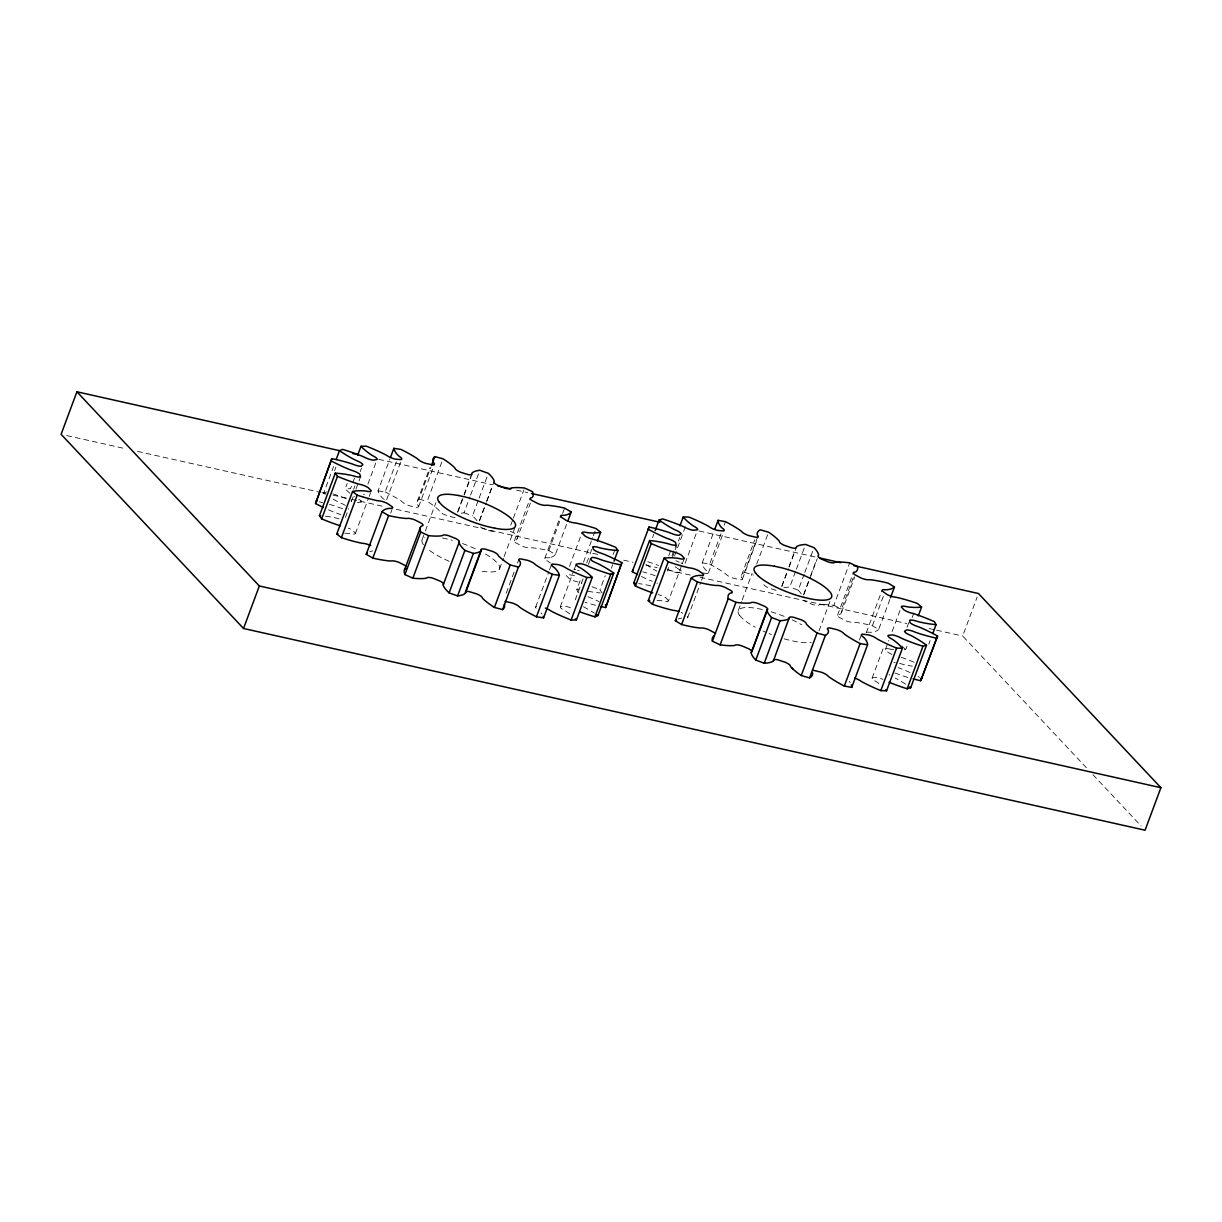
<?xml version="1.0" encoding="UTF-8"?>
<svg xmlns="http://www.w3.org/2000/svg" width="1222" height="1222" viewBox="0 0 1222 1222"><rect width="100%" height="100%" fill="white"/><g stroke="black" fill="none" stroke-linecap="round" stroke-linejoin="round"><path stroke-width="0.75" stroke-dasharray="5 3.75" d="M325.419 494.391A64.033 16.68 20.4 0 1 323.662 493.184L333.545 466.605M334.599 470.638L335.913 467.094M349.981 493.306A63.88 16.634 20.4 0 1 345.184 488.815L347.17 483.5M354.487 478.077L350.531 488.708L345.184 488.815M353.616 489.365L354.945 485.821M360.215 471.646L361.529 468.102M345.429 517.471L348.713 508.612M351.356 501.524L353.326 496.224M355.969 489.136L360.582 476.733M357.45 502.67L361.238 502.028L363.285 496.575M367.898 484.172L375.796 462.909M355.403 533.54L368.57 498.102M369.227 496.346L370.556 492.802M384.273 499.447A7.668 2.001 20.4 0 0 383.876 499.187A14.939 3.895 20.4 0 1 381.615 497.14L380.546 495.888A64.018 16.68 20.4 0 1 378.041 490.862L389.894 458.968M378.041 490.862L385.159 491.947L396.356 461.824M386.626 499.798L401.778 459.06M390.689 513.179L392.002 509.635M417.252 501.402L429.762 467.736M385.159 491.947A64.018 16.68 20.4 0 1 397.104 498.408L399.426 499.844A14.74 3.834 20.4 0 1 402.481 502.028A7.668 2.001 20.4 0 0 409.63 505.832L416.534 507.298A7.683 2.001 20.4 0 0 417.893 505.297A14.847 3.865 20.4 0 1 417.084 503.601L416.992 502.624A64.002 16.665 20.4 0 1 418.993 499.126L430.847 467.247M418.642 506.687L434.452 464.177M455.119 517.303A7.668 2.001 20.4 0 1 452.232 517.089L444.701 514.737A7.668 2.001 20.4 0 1 439.324 510.964A14.832 3.865 20.4 0 0 437.598 509.024L436.071 507.68A64.048 16.68 20.4 0 0 427.196 501.295L443.006 458.785M422.079 539.818L424.721 532.731M425.378 530.959L435.918 502.609M457.471 512.232L463.428 496.208M464.055 494.513L470.669 476.717M458.143 511.422L471.982 474.212M461.305 513.24A64.002 16.68 20.4 0 1 464.039 512.797L469.966 496.865M470.623 495.093L479.849 470.287M477.023 520.847A63.956 16.665 20.4 0 0 475.083 518.418L472.517 515.837L478.444 499.905M479.1 498.133L487.013 476.87M479.375 520.878L485.974 503.159M486.631 501.387L492.558 485.44M479.62 520.526L486.234 502.731M486.875 501.051L494.146 481.483M510.735 525.231L512.721 519.915M513.377 518.143L523.917 489.793M499.538 568.917L503.479 558.286M504.136 556.514L514.691 528.179M514.386 540.857L530.195 498.332M566.596 524.345L555.399 554.452L548.8 550.618A63.88 16.634 20.4 0 0 536.091 548.25L533.556 547.945A14.985 3.895 20.4 0 0 530.119 547.792A7.668 2.001 20.4 0 1 522.542 546.31L515.974 542.95A7.668 2.001 20.4 0 1 515.501 540.292A15.015 3.91 20.4 0 0 516.799 539.36L530.394 503.128M506.259 593.189L514.829 570.155M517.471 563.067L518.785 559.523M544.768 558.347L560.577 515.837M548.8 550.618L561.967 515.195M562.639 513.423L564.61 508.108M535.648 607.166L548.831 571.728M549.488 569.956L551.473 564.64M569.513 566.336L582.023 532.67M560.302 606.845L573.485 571.407M574.141 569.635L576.127 564.335M583.505 562.212L592.731 537.405M593.388 535.633L595.374 530.317M578.999 592.976A7.668 2.001 20.4 0 1 577.655 591.967L576.845 589.493L580.801 578.861M586.728 562.914L589.371 555.827M590.027 554.055L592.655 546.967M575.241 599.88L583.154 578.617M588.424 564.442L590.394 559.126M602.156 593.037L599.956 589.875L605.226 575.699M613.123 554.437L615.109 549.121M611.382 568.23L612.696 564.686M652.533 537.695L653.846 534.151M668.74 555.918L670.725 550.603M672.008 555.582L675.965 544.951M667.288 571.056L668.602 567.512M672.558 556.881L674.544 551.565M675.201 549.793L677.828 542.705M678.485 540.934L679.814 537.39M674.513 556.056L686.367 524.162M657.054 600.353L659.406 600.521A14.908 3.88 20.4 0 1 663.424 601.087A7.668 2.001 20.4 0 0 668.48 600.812L681.632 565.542M682.288 563.77L684.259 558.454M685.175 563.235L696.372 533.113M702.971 573.026L707.431 573.53A7.668 2.001 20.4 0 0 706.683 570.781A14.832 3.865 20.4 0 1 704.712 568.795L703.841 567.588A63.926 16.65 20.4 0 1 702.268 562.853L714.137 530.959M687.742 617.477L700.909 582.039M701.565 580.267L702.894 576.723M702.268 562.853L709.677 564.167L721.53 532.288M724.172 525.2L725.486 521.657M708.439 572.935L722.935 533.953M741.586 575.226L754.768 539.803M709.677 564.167A63.911 16.65 20.4 0 1 721.072 570.659L723.241 572.11A14.725 3.834 20.4 0 1 726.036 574.248A7.668 2.001 20.4 0 0 732.864 578.082L739.967 579.747A7.683 2.001 20.4 0 0 741.861 577.96A15.076 3.926 20.4 0 1 741.387 576.372L741.494 575.47A64.018 16.68 20.4 0 1 744.427 572.339L756.953 538.673M742.426 579.136L758.236 536.626M738.287 610.557L741.571 601.698M742.228 599.926L752.11 573.362M756.708 564.075L768.577 532.181M781.851 586.041L786.494 573.561M789.091 566.55L795.048 550.526M781.82 586.56L788.404 568.841M789.076 567.069L796.316 547.578M783.745 587.858A63.956 16.665 20.4 0 1 789.779 586.988L795.705 571.041M796.362 569.269L805.588 544.462M804.137 574.233L798.21 590.18L789.779 586.988M804.809 572.461L814.02 547.655M803.496 594.915L810.094 577.212M810.751 575.44L816.678 559.493M804.03 594.243L817.243 558.744M819.015 630.812L830.884 598.917M823.231 604.554A64.048 16.68 20.4 0 1 833.878 605.379L849.687 562.853M837.544 615.262L853.353 572.736M889.845 599.406L878.649 629.529L872.416 625.695A64.063 16.696 20.4 0 0 859.295 622.915L856.637 622.533A14.863 3.865 20.4 0 0 852.971 622.227A7.683 2.001 20.4 0 1 845.15 620.532L838.857 617.125A7.668 2.001 20.4 0 1 838.934 614.666A14.817 3.865 20.4 0 0 840.537 613.856L841.164 613.139A63.926 16.65 20.4 0 0 841.591 609.06L853.46 577.181M841.515 612.466L854.774 576.815M859.402 640.099L861.373 634.783M866.276 632.767L882.085 590.241M872.416 625.695L883.613 595.572M872.126 678.149L883.995 646.255M885.553 649.264L888.852 640.404M892.136 631.545L901.362 606.738M907.029 627.329L909.015 622.013M912.147 617.614L914.117 612.298M904.311 649.737A63.849 16.634 20.4 0 0 905.762 649.554L907.732 644.238M928.827 644.162L930.141 640.618M1086.45 767.798L962.661 636.02L977.157 597.054M323.662 493.184L326.702 491.886M555.399 554.452A64.002 16.665 20.4 0 1 551.458 557.171L549.946 557.583A13.014 3.391 20.4 0 1 549.533 557.69M550.068 557.538L549.946 557.583A14.863 3.865 20.4 0 1 548.556 557.812L548.189 557.828A14.863 3.865 20.4 0 1 547.38 557.812A7.683 2.001 20.4 0 0 545.211 559.493L550.282 562.884M681.769 618.103L680.211 618.393A64.033 16.68 20.4 0 0 679.814 618.485M823.231 604.554L821.245 604.615A14.908 3.88 20.4 0 0 818.771 605.012A7.683 2.001 20.4 0 1 812.37 604.447L805.084 601.346A7.683 2.001 20.4 0 1 803.48 600.308M344.787 533.235L347.002 533.311A14.908 3.88 20.4 0 1 350.821 533.724A7.683 2.001 20.4 0 0 355.419 533.204L352.333 530.119A7.668 2.001 20.4 0 0 348.362 528.148M588.011 591.234L590.837 591.754A63.926 16.65 20.4 0 0 600.201 592.914M442.501 537.986L449.879 539.635A41.288 10.754 20.4 0 1 452.369 540.338M762.314 609.473L758.694 608.724A41.288 10.754 20.4 0 0 739.677 615.521M378.667 459.304L492.298 484.722M516.524 490.144L527.69 492.649M699.06 530.99L816.418 557.247M66.691 435.551L126.294 448.886M137.475 451.392L320.027 492.237M321.89 492.649L325.602 493.489M333.056 495.154L349.828 498.897M351.692 499.324L385.22 506.825M396.386 509.314L599.437 554.757M623.648 560.165L632.965 562.257M645.995 565.175L657.176 567.665M668.358 570.17L690.705 575.165M700.023 577.258L906.785 623.525M929.132 628.52L934.723 629.773M936.587 630.185L962.661 636.02M418.993 499.126L427.196 501.295M744.427 572.339L752.767 574.707A63.895 16.65 20.4 0 1 753.348 575.104M329.497 504.38L332.659 505.297A14.863 3.865 20.4 0 1 337.547 506.901A7.683 2.001 20.4 0 0 343.489 508.642M776.123 590.394L768.562 587.889A7.668 2.001 20.4 0 1 763.628 584.162A15 3.91 20.4 0 0 763.292 583.505M901.301 657.344L904.509 658.475A63.88 16.634 20.4 0 1 915.141 662.675M464.039 512.797L472.517 515.837M328.489 509.834L331.559 511.147A15.076 3.926 20.4 0 0 336.401 513.026A7.683 2.001 20.4 0 1 340.816 514.752M510.353 531.264L516.692 534.167L517.15 535.373A64.079 16.696 20.4 0 1 517.227 538.566M833.878 605.364L841.591 609.06M569.666 613.872L567.711 612.451A14.847 3.865 20.4 0 0 564.213 610.252A7.683 2.001 20.4 0 1 560.379 606.692L564.152 606.066A7.683 2.001 20.4 0 1 572.644 608.846M901.607 645.949L905.762 649.554M1092.972 774.733L1141.18 826.057M668.48 600.812L665.853 597.818A7.668 2.001 20.4 0 0 658.123 594.549M739.615 615.491L742.625 618.683A41.288 10.754 20.4 0 0 755.318 627.176M849.29 681.433L850.176 682.64M784.127 638.801A41.288 10.754 20.4 0 0 787.93 639.839L795.308 641.504A41.288 10.754 20.4 0 0 811.286 642.314M771.494 634.554A41.288 10.754 20.4 0 1 769.02 633.576M765.4 632.049A41.288 10.754 20.4 0 1 763.047 630.995M771.097 611.81A41.288 10.754 20.4 0 1 784.936 616.667M792.07 619.783A41.288 10.754 20.4 0 1 801.663 624.778M878.893 683.495A14.908 3.88 20.4 0 0 875.639 681.311A7.668 2.001 20.4 0 1 872.294 677.859L876.495 677.462A7.668 2.001 20.4 0 1 882.971 679.386M905.578 684.137A63.926 16.65 20.4 0 0 901.026 681.296L898.506 679.844A15 3.91 20.4 0 0 895.13 678.057M889.784 675.186A7.683 2.001 20.4 0 1 889.051 674.483M894.916 673.062A7.668 2.001 20.4 0 1 898.857 674.468A14.985 3.91 20.4 0 0 903.745 676.178L906.938 677.156A64.002 16.665 20.4 0 0 908.71 677.675M910.069 672.574A64.063 16.696 20.4 0 0 909.244 672.192L906.235 670.832A14.924 3.88 20.4 0 0 901.454 668.877A7.668 2.001 20.4 0 1 898.094 667.579M918.012 676.545A64.063 16.696 20.4 0 1 919.524 677.355M893.862 662.767A7.683 2.001 20.4 0 1 895.268 662.523M899.621 663.317A7.683 2.001 20.4 0 1 900.782 663.699A14.924 3.895 20.4 0 0 905.456 664.89L908.374 665.501A63.865 16.634 20.4 0 0 912.299 666.189M891.984 654.396A7.668 2.001 20.4 0 1 888.15 652.411L885.522 649.417A7.683 2.001 20.4 0 1 890.594 649.157M893.694 649.646A14.847 3.865 20.4 0 1 890.869 649.203M866.612 632.4A7.668 2.001 20.4 0 1 869.285 632.248A14.908 3.88 20.4 0 0 872.233 632.125L873.806 631.835A63.911 16.65 20.4 0 0 878.649 629.529M798.21 590.18A64.002 16.68 20.4 0 1 801.556 594.335M675.812 560.699A64.002 16.68 20.4 0 1 679.264 562.196M680.96 562.945A64.002 16.68 20.4 0 1 682.624 563.724M677.217 568.23A15 3.91 20.4 0 0 678.378 568.933A7.683 2.001 20.4 0 1 681.708 572.37L677.507 572.767A7.683 2.001 20.4 0 1 669.014 569.834A14.939 3.895 20.4 0 0 667.624 569.162M676.591 567.818A15 3.91 20.4 0 1 675.124 566.733M647.767 561.738A63.987 16.665 20.4 0 1 658.551 565.481M646.056 564.488A64.109 16.696 20.4 0 0 652.976 568.948L655.496 570.384A15.183 3.956 20.4 0 0 656.733 571.086M655.16 575.776A14.786 3.849 20.4 0 0 650.257 574.065L647.08 573.072A64.002 16.68 20.4 0 0 642.665 571.82M641.489 576.478A63.911 16.65 20.4 0 0 644.773 578.052L647.782 579.396A14.771 3.849 20.4 0 0 652.258 581.244M656.917 583.138A7.683 2.001 20.4 0 1 657.39 583.398M650.822 585.857A15 3.91 20.4 0 0 648.546 585.338L645.628 584.742A64.033 16.68 20.4 0 0 638.709 583.597M681.158 612.436A7.668 2.001 20.4 0 1 682.747 613.184M687.436 616.53A7.668 2.001 20.4 0 1 687.39 617.828M678.347 618.958A64.033 16.68 20.4 0 1 679.417 618.592M480.429 527.018A7.668 2.001 20.4 0 0 481.346 527.537L488.754 530.547A7.668 2.001 20.4 0 0 494.773 530.852M573.943 569.101A63.987 16.665 20.4 0 1 575.73 569.635M577.517 570.2A63.987 16.665 20.4 0 1 579.32 570.766M574.401 575.409A15.046 3.926 20.4 0 1 570.796 574.997A7.668 2.001 20.4 0 0 566.198 575.531L569.284 578.617A7.683 2.001 20.4 0 0 577.67 581.886A14.908 3.88 20.4 0 1 581.886 583.108M591.998 586.682A63.941 16.665 20.4 0 1 599.956 589.875M576.845 589.493A7.683 2.001 20.4 0 1 578.846 589.172M587.965 596.718A14.863 3.88 20.4 0 1 590.058 597.589L593.128 598.902A64.033 16.68 20.4 0 1 598.979 601.606M595.603 605.272A63.956 16.665 20.4 0 1 592.105 604.355L588.958 603.439A14.863 3.865 20.4 0 1 584.987 602.171M583.413 606.799A14.832 3.865 20.4 0 1 584.956 607.624L587.599 609.06A63.956 16.665 20.4 0 1 594.35 613.139M536.168 608.312A7.683 2.001 20.4 0 1 536.427 606.631M541.071 612.848A63.865 16.634 20.4 0 1 542.018 614.192M369.808 551.687A63.972 16.665 20.4 0 1 370.159 551.565L371.534 551.198A14.863 3.865 20.4 0 1 372.71 550.954M325.571 516.234A63.987 16.665 20.4 0 1 330.78 516.982L333.606 517.502A14.832 3.865 20.4 0 1 338.189 518.571A7.668 2.001 20.4 0 0 339.334 518.907M319.248 501.86A64.17 16.711 20.4 0 1 322.593 502.624M345.398 505.465A7.668 2.001 20.4 0 0 341.045 503.25A15.015 3.91 20.4 0 1 336.661 501.112L334.003 499.661A64.033 16.68 20.4 0 1 331.208 498.041M332.964 493.856A64.048 16.68 20.4 0 1 341.075 496.667L344.253 497.889A14.908 3.88 20.4 0 1 346.666 498.851M351.615 501.112A7.668 2.001 20.4 0 1 351.065 500.883M358.825 499.263A7.668 2.001 20.4 0 1 361.238 502.028M354.472 496.682A14.893 3.88 20.4 0 1 354.09 496.422M363.53 494.223A63.865 16.634 20.4 0 1 364.37 494.62M449.207 561.31A41.288 10.754 20.4 0 1 428.448 549.61M423.469 544.783A41.288 10.754 20.4 0 1 424.95 537.634M462.527 543.561A41.288 10.754 20.4 0 1 475.877 549.029M485.47 554.024A41.288 10.754 20.4 0 1 495.124 560.806L498.194 563.999A41.288 10.754 20.4 0 1 479.1 570.75"/><path stroke-width="1.5" d="M323.463 507.512A64.002 16.68 20.4 0 1 315.551 503.54L331.804 458.678A64.17 16.711 20.4 0 1 345.307 461.855L348.469 462.771A14.863 3.865 20.4 0 1 353.357 464.391A7.683 2.001 20.4 0 0 361.284 466.208L362.842 464.574A7.668 2.001 20.4 0 0 356.855 460.74A15.015 3.91 20.4 0 1 352.471 458.586L349.828 457.15A64.033 16.68 20.4 0 1 339.472 450.658L76.91 391.788L61.1 434.299L243.529 628.49L1145.09 830.212L1160.9 787.701L978.471 593.51L853.674 565.587M315.551 503.54L331.804 458.678M600.705 606.509A63.956 16.665 20.4 0 0 605.623 607.548L621.876 562.685A64.033 16.68 20.4 0 0 608.938 556.392L605.868 555.063A14.863 3.88 20.4 0 0 601.025 553.184A7.668 2.001 20.4 0 1 593.464 549.457L592.655 546.967A7.683 2.001 20.4 0 1 599.238 547.655A14.878 3.88 20.4 0 0 603.821 548.724L606.647 549.243A63.926 16.65 20.4 0 0 617.965 550.511L614.009 561.142M605.623 607.548L621.876 562.685M243.529 628.49L259.339 585.98L76.91 391.788M336.172 459.518L339.472 450.658L342.511 449.375A64.048 16.68 20.4 0 1 356.885 454.156L360.062 455.378A14.908 3.88 20.4 0 1 364.782 457.379A7.668 2.001 20.4 0 0 373.275 460.144L377.048 459.518A7.668 2.001 20.4 0 0 373.214 455.974A14.893 3.88 20.4 0 1 369.716 453.759L367.761 452.339A63.88 16.634 20.4 0 1 361.009 446.29L357.71 455.149M340.342 525.827A14.847 3.865 20.4 0 1 339.12 525.414L335.913 524.345A63.895 16.65 20.4 0 1 321.661 518.861L319.461 515.699L335.271 473.174A63.987 16.665 20.4 0 1 346.59 474.457L349.416 474.976A14.832 3.865 20.4 0 1 353.998 476.045A7.668 2.001 20.4 0 0 360.582 476.733L359.787 474.243A7.683 2.001 20.4 0 0 352.211 470.501A15.076 3.926 20.4 0 1 347.369 468.637L344.299 467.308A64.002 16.68 20.4 0 1 331.361 461.015M321.661 518.861L337.471 476.351L335.271 473.174M370.801 545.592A7.668 2.001 20.4 0 0 362.934 543.347A14.939 3.895 20.4 0 1 358.581 542.522L355.571 541.804A63.911 16.65 20.4 0 1 341.396 537.665L336.768 533.983L352.578 491.473A63.819 16.634 20.4 0 1 360.597 490.725L362.812 490.801A14.908 3.88 20.4 0 1 366.631 491.213A7.683 2.001 20.4 0 0 371.228 490.694L368.143 487.609A7.668 2.001 20.4 0 0 359.757 484.324A14.847 3.865 20.4 0 1 354.93 482.904L351.722 481.835A63.895 16.65 20.4 0 1 337.471 476.351M341.396 537.665L357.206 495.154L352.578 491.473M390.551 457.196L393.851 448.337L400.969 449.421A64.018 16.68 20.4 0 1 412.914 455.882L415.236 457.334A14.74 3.834 20.4 0 1 418.291 459.503A7.668 2.001 20.4 0 0 425.439 463.306L432.359 464.788A7.683 2.001 20.4 0 0 433.703 462.771A14.847 3.865 20.4 0 1 432.893 461.091L432.802 460.114A64.002 16.665 20.4 0 1 434.803 456.616L443.006 458.785A64.048 16.68 20.4 0 1 451.88 465.154L453.408 466.514A14.832 3.865 20.4 0 1 455.134 468.454A7.668 2.001 20.4 0 0 460.511 472.227L468.041 474.579A7.668 2.001 20.4 0 0 471.906 473.693A15.076 3.926 20.4 0 1 472.639 472.517L473.54 471.921A64.002 16.68 20.4 0 1 479.849 470.287L488.326 473.326A63.956 16.665 20.4 0 1 493.276 478.993L493.856 480.124A14.939 3.895 20.4 0 1 494.085 481.636A7.668 2.001 20.4 0 0 497.155 485.012L504.564 488.021A7.668 2.001 20.4 0 0 510.582 488.326A14.863 3.88 20.4 0 1 512.782 487.792L514.584 487.639A64.063 16.696 20.4 0 1 524.574 488.021L532.502 491.641A63.987 16.665 20.4 0 1 533.036 496.056L532.609 496.835A15.015 3.91 20.4 0 1 531.31 497.782A7.668 2.001 20.4 0 0 531.799 500.44L538.352 503.8A7.668 2.001 20.4 0 0 545.928 505.282A14.985 3.895 20.4 0 1 549.365 505.434L551.901 505.725A63.88 16.634 20.4 0 1 564.61 508.108L571.209 511.942L567.925 520.801M406.284 566.29A7.668 2.001 20.4 0 0 405.628 565.786L399.075 562.41A7.668 2.001 20.4 0 0 391.498 560.944A14.832 3.865 20.4 0 1 388.061 560.791L385.526 560.486A64.002 16.68 20.4 0 1 372.817 558.118L366.218 554.284L382.028 511.758A63.972 16.665 20.4 0 1 385.969 509.055L387.359 508.673A14.863 3.865 20.4 0 1 390.047 508.398A7.668 2.001 20.4 0 0 392.201 506.733L387.145 503.327A7.668 2.001 20.4 0 0 378.744 500.837A14.939 3.895 20.4 0 1 374.39 500.012L371.381 499.279A63.911 16.65 20.4 0 1 357.206 495.154M372.817 558.118L388.627 515.592A64.002 16.68 20.4 0 0 401.335 517.975L403.871 518.265A14.832 3.865 20.4 0 0 407.308 518.418A7.668 2.001 20.4 0 1 414.884 519.9L421.437 523.26A7.668 2.001 20.4 0 1 421.926 525.918A15.153 3.956 20.4 0 0 420.628 526.865L404.39 570.17A64.048 16.68 20.4 0 0 404.925 574.569L412.853 578.189A63.895 16.65 20.4 0 0 422.843 578.571L424.645 578.418A14.939 3.895 20.4 0 0 426.845 577.884A7.683 2.001 20.4 0 1 432.863 578.189L440.271 581.198A7.683 2.001 20.4 0 1 443.342 584.59A14.97 3.895 20.4 0 0 443.571 586.102L444.151 587.217A63.956 16.665 20.4 0 0 449.1 592.884L457.578 595.924A63.911 16.65 20.4 0 0 463.886 594.289L464.788 593.709A15.031 3.91 20.4 0 0 465.521 592.533A7.683 2.001 20.4 0 1 469.385 591.647L476.916 593.984A7.668 2.001 20.4 0 1 482.293 597.772A14.832 3.865 20.4 0 0 484.019 599.712L485.546 601.056A63.941 16.65 20.4 0 0 494.421 607.441L502.624 609.61A63.849 16.634 20.4 0 0 504.625 606.112L504.533 605.134A14.756 3.849 20.4 0 0 504.289 604.248M431.503 465.475L434.803 456.616M404.925 574.569L420.735 532.059A64.048 16.68 20.4 0 1 420.2 527.644M412.853 578.189L428.662 535.664A63.895 16.65 20.4 0 0 438.652 536.061L440.47 535.908A14.939 3.895 20.4 0 0 442.654 535.373A7.683 2.001 20.4 0 1 448.673 535.679L456.081 538.688A7.683 2.001 20.4 0 1 459.167 542.064A14.97 3.895 20.4 0 0 459.396 543.576L459.976 544.707A63.956 16.665 20.4 0 0 464.91 550.374L473.388 553.413A63.911 16.65 20.4 0 0 479.696 551.779L480.597 551.183A15.031 3.91 20.4 0 0 481.331 550.007A7.683 2.001 20.4 0 1 485.195 549.121L492.726 551.473A7.668 2.001 20.4 0 1 498.102 555.246A14.832 3.865 20.4 0 0 499.829 557.186L501.356 558.546A63.941 16.65 20.4 0 0 510.231 564.915L518.433 567.084A63.849 16.634 20.4 0 0 520.435 563.586L520.343 562.609A14.756 3.849 20.4 0 0 519.533 560.913A7.683 2.001 20.4 0 1 520.893 558.912L527.797 560.379A7.668 2.001 20.4 0 1 534.946 564.197A15.076 3.926 20.4 0 0 538.001 566.366L540.323 567.818A64.033 16.68 20.4 0 0 552.268 574.279L559.386 575.348L543.576 617.874L536.458 616.789A64.033 16.68 20.4 0 1 524.513 610.328L522.191 608.877A15.076 3.926 20.4 0 1 519.136 606.708A7.668 2.001 20.4 0 0 511.987 602.904L505.068 601.438M443.281 584.742L459.365 541.804M449.1 592.884L464.91 550.374M457.578 595.924L473.388 553.413M465.46 591.998L481.269 549.488M465.445 593.052L481.285 550.45M494.421 607.441L510.231 564.915M502.624 609.61L518.433 567.084M536.458 616.789L552.268 574.264M597.375 541.086L600.659 532.227L596.03 528.546A63.987 16.665 20.4 0 0 581.855 524.406L578.846 523.688A14.985 3.91 20.4 0 0 574.493 522.863A7.668 2.001 20.4 0 1 566.107 520.358L561.035 516.967A7.683 2.001 20.4 0 1 563.189 515.302A14.908 3.88 20.4 0 0 565.893 515.027L567.268 514.645A64.002 16.665 20.4 0 0 571.209 511.942M571.086 620.028L586.896 577.517L592.242 577.41L576.417 619.921L571.086 620.028A64.14 16.711 20.4 0 1 557.247 614.116L554.36 612.726A14.97 3.895 20.4 0 1 550.267 610.526A7.668 2.001 20.4 0 0 545.409 608.082M580.542 612.054A63.819 16.619 20.4 0 0 594.915 616.85L610.725 574.325L613.765 573.042A63.956 16.665 20.4 0 0 603.408 566.55L600.766 565.114A14.832 3.865 20.4 0 0 596.382 562.96A7.668 2.001 20.4 0 1 590.394 559.126L591.967 557.492A7.683 2.001 20.4 0 1 599.88 559.309A14.863 3.865 20.4 0 0 604.768 560.929L607.93 561.83A63.956 16.665 20.4 0 0 621.433 565.022M594.915 616.85L597.955 615.552L613.765 573.042M637.533 574.493A63.911 16.65 20.4 0 1 632.278 571.652L649.081 527.003A64.002 16.68 20.4 0 1 662.889 530.562L666.066 531.539A14.786 3.849 20.4 0 1 670.97 533.25A7.668 2.001 20.4 0 0 679.081 535.282L681.128 533.846A7.668 2.001 20.4 0 0 675.537 530.043A15.183 3.956 20.4 0 1 671.321 527.873L668.785 526.422A64.109 16.696 20.4 0 1 659.116 519.976L655.16 530.608M652.701 592.884L649.493 591.754A64.018 16.68 20.4 0 1 635.409 586.056L633.744 583.047L649.569 540.521A64.033 16.68 20.4 0 1 661.453 542.217L664.356 542.828A15 3.91 20.4 0 1 669.045 544.019A7.668 2.001 20.4 0 0 675.965 544.951L675.659 542.629A7.683 2.001 20.4 0 0 668.373 538.841A14.771 3.849 20.4 0 1 663.592 536.886L660.583 535.526A63.911 16.65 20.4 0 1 648.088 529.141L649.081 527.003M635.409 586.056L651.219 543.546L649.569 540.521M678.943 611.58A7.668 2.001 20.4 0 0 674.284 610.496A14.771 3.849 20.4 0 1 669.793 609.534L666.708 608.739A63.987 16.665 20.4 0 1 652.411 604.279L648.256 600.674L664.065 558.164A63.987 16.665 20.4 0 1 672.864 557.828L675.216 558.011A14.908 3.88 20.4 0 1 679.233 558.561A7.668 2.001 20.4 0 0 684.289 558.301L681.677 555.307A7.668 2.001 20.4 0 0 673.383 551.901A14.97 3.895 20.4 0 1 668.51 550.374L665.303 549.243A64.018 16.68 20.4 0 1 651.219 543.546M679.951 525.796L683.235 516.937L688.994 517.089A64.002 16.68 20.4 0 1 702.543 523.153L705.338 524.574A15.076 3.926 20.4 0 1 709.249 526.789A7.683 2.001 20.4 0 0 717.299 530.348L723.241 531.02A7.668 2.001 20.4 0 0 722.492 528.271A14.832 3.865 20.4 0 1 720.522 526.27L719.651 525.063A63.926 16.65 20.4 0 1 718.078 520.328L725.486 521.657A63.911 16.65 20.4 0 1 736.881 528.148L739.05 529.584A14.725 3.834 20.4 0 1 741.846 531.723A7.668 2.001 20.4 0 0 748.674 535.557L755.776 537.222A7.683 2.001 20.4 0 0 757.686 535.45A15.076 3.926 20.4 0 1 757.197 533.846L757.319 532.945A64.018 16.68 20.4 0 1 760.252 529.813L768.577 532.181A63.895 16.65 20.4 0 1 776.688 538.459L778.017 539.773A15 3.91 20.4 0 1 779.437 541.652A7.668 2.001 20.4 0 0 784.371 545.363L791.932 547.884A7.668 2.001 20.4 0 0 796.301 547.242A14.97 3.895 20.4 0 1 797.355 546.188L798.455 545.684A63.956 16.665 20.4 0 1 805.588 544.462L814.02 547.655A64.002 16.68 20.4 0 1 818.068 553.108L818.434 554.162A14.847 3.865 20.4 0 1 818.343 555.567A7.683 2.001 20.4 0 0 820.894 558.821L828.18 561.937A7.683 2.001 20.4 0 0 834.595 562.487A14.908 3.88 20.4 0 1 837.07 562.105L839.04 562.044A64.048 16.68 20.4 0 1 849.687 562.853L857.401 566.55M652.411 604.279L668.22 561.769L664.065 558.164M715.466 633.363A7.668 2.001 20.4 0 0 715.145 633.103L708.286 629.483A7.668 2.001 20.4 0 0 704.926 628.413L703.903 628.184A7.668 2.001 20.4 0 0 701.031 628.001A14.801 3.865 20.4 0 1 697.38 627.696L694.722 627.314A63.941 16.65 20.4 0 1 681.601 624.549L675.354 620.7L691.178 578.189A64.033 16.68 20.4 0 1 696.021 575.868L697.594 575.593A15.092 3.926 20.4 0 1 700.542 575.455A7.668 2.001 20.4 0 0 703.246 574.019L698.556 570.659A7.668 2.001 20.4 0 0 690.094 567.97A14.771 3.849 20.4 0 1 685.603 567.008L682.518 566.214A63.987 16.665 20.4 0 1 668.22 561.769M714.794 529.187L718.078 520.328M681.601 624.549L697.411 582.023L691.178 578.189M812.431 672.726A14.71 3.834 20.4 0 1 812.63 673.872L812.508 674.773A64.033 16.68 20.4 0 1 809.575 677.905L801.25 675.522A63.865 16.634 20.4 0 1 793.139 669.244L791.795 667.93A14.924 3.895 20.4 0 1 790.374 666.066A7.683 2.001 20.4 0 0 785.441 662.339L777.879 659.834A7.683 2.001 20.4 0 0 773.511 660.476A14.71 3.834 20.4 0 1 772.472 661.53L771.372 662.034A64.048 16.68 20.4 0 1 764.224 663.24L755.792 660.063A63.911 16.65 20.4 0 1 751.744 654.61L751.377 653.556A14.893 3.88 20.4 0 1 751.469 652.151A7.668 2.001 20.4 0 0 748.918 648.882L741.632 645.781A7.668 2.001 20.4 0 0 735.232 645.216A15 3.91 20.4 0 1 732.757 645.613L730.787 645.674A63.849 16.634 20.4 0 1 720.125 644.865L712.411 641.168L728.236 598.643A64.063 16.696 20.4 0 1 728.648 594.564L729.274 593.861A15.031 3.91 20.4 0 1 730.878 593.052A7.668 2.001 20.4 0 0 730.97 590.577L724.661 587.186A7.683 2.001 20.4 0 0 716.84 585.475A14.801 3.865 20.4 0 1 713.19 585.185L710.532 584.788A63.941 16.65 20.4 0 1 697.411 582.023M720.125 644.865L735.95 602.339A63.849 16.634 20.4 0 0 746.596 603.164L748.567 603.103A15 3.91 20.4 0 0 751.041 602.706A7.668 2.001 20.4 0 1 757.441 603.256L764.743 606.372A7.668 2.001 20.4 0 1 767.279 609.625A14.893 3.88 20.4 0 0 767.187 611.031L767.569 612.1A63.911 16.65 20.4 0 0 771.601 617.538L780.048 620.73A64.048 16.68 20.4 0 0 787.182 619.508L788.282 619.004A14.71 3.834 20.4 0 0 789.336 617.965A7.683 2.001 20.4 0 1 793.689 617.309L801.265 619.829A7.683 2.001 20.4 0 1 806.184 623.556A14.924 3.895 20.4 0 0 807.605 625.42L808.949 626.733A63.865 16.634 20.4 0 0 817.06 633.011L825.385 635.379A64.033 16.68 20.4 0 0 828.317 632.248L828.44 631.346A14.71 3.834 20.4 0 0 827.951 629.758A7.668 2.001 20.4 0 1 829.845 627.971L836.948 629.635A7.683 2.001 20.4 0 1 843.776 633.47A14.908 3.88 20.4 0 0 846.586 635.608L848.755 637.044A63.941 16.665 20.4 0 0 860.135 643.551L867.544 644.865L851.734 687.39L844.326 686.061A63.941 16.665 20.4 0 1 832.946 679.569L830.777 678.134A14.908 3.88 20.4 0 1 827.966 675.98A7.683 2.001 20.4 0 0 821.138 672.161L814.035 670.481A7.668 2.001 20.4 0 0 813.226 670.45M751.255 652.517L767.095 609.915M752.477 649.997L767.63 609.243M755.792 660.063L771.601 617.538M764.224 663.24L780.048 620.73M773.45 660.72L789.32 617.614M801.25 675.522L817.06 633.011M809.575 677.905L825.385 635.379M844.326 686.061L860.135 643.551M890.502 597.634L894.458 587.003L888.226 583.169A64.063 16.696 20.4 0 0 875.105 580.404L872.447 580.007A14.863 3.865 20.4 0 0 868.781 579.717A7.683 2.001 20.4 0 1 860.96 578.006L854.667 574.615A7.668 2.001 20.4 0 1 854.743 572.14A14.817 3.865 20.4 0 0 856.347 571.331L856.989 570.628A63.926 16.65 20.4 0 0 857.401 566.55M880.818 690.629L896.627 648.118L902.401 648.256L886.576 690.781L880.818 690.629A63.911 16.65 20.4 0 1 867.269 684.549L864.473 683.129A15.031 3.91 20.4 0 1 860.578 680.929A7.683 2.001 20.4 0 0 854.774 678.042M918.272 615.888L921.571 607.044L917.417 603.439A63.941 16.65 20.4 0 0 903.104 598.979L900.034 598.184A14.832 3.865 20.4 0 0 895.543 597.222A7.683 2.001 20.4 0 1 887.08 594.534L882.391 591.173A7.668 2.001 20.4 0 1 885.095 589.737A14.908 3.88 20.4 0 0 888.043 589.6L889.616 589.325A63.911 16.65 20.4 0 0 894.458 587.003M907.152 688.78L922.961 646.27L926.505 645.216L910.696 687.742L907.152 688.78A63.956 16.665 20.4 0 1 892.763 683.724L889.631 682.456A14.863 3.865 20.4 0 1 889.02 682.212M932.768 633.531L936.067 624.671L934.402 621.662A63.88 16.634 20.4 0 0 920.319 615.964L917.126 614.819A15.046 3.926 20.4 0 0 912.254 613.291A7.668 2.001 20.4 0 1 903.959 609.885L901.332 606.906A7.683 2.001 20.4 0 1 906.403 606.631A14.847 3.865 20.4 0 0 910.421 607.197L912.773 607.365A63.849 16.634 20.4 0 0 921.571 607.044M913.094 678.867A64.002 16.665 20.4 0 0 920.731 680.715L937.549 636.051A64.063 16.696 20.4 0 0 925.054 629.666L922.045 628.307A14.924 3.88 20.4 0 0 917.264 626.367A7.668 2.001 20.4 0 1 909.962 622.578L909.672 620.241A7.683 2.001 20.4 0 1 916.592 621.173A14.924 3.895 20.4 0 0 921.281 622.365L924.183 622.976A63.865 16.634 20.4 0 0 936.067 624.671M920.731 680.715L937.549 636.051M632.278 571.652L633.271 569.513M404.39 570.17L404.818 569.376A15.153 3.956 20.4 0 1 405.108 568.948M659.116 519.976L662.675 518.922A63.987 16.665 20.4 0 1 677.049 523.994L680.196 525.261A14.939 3.895 20.4 0 1 684.824 527.308A7.683 2.001 20.4 0 0 693.317 530.256L697.518 529.844A7.683 2.001 20.4 0 0 694.188 526.407A15 3.91 20.4 0 1 690.934 524.207L689.147 522.817A63.956 16.665 20.4 0 1 683.235 516.937M579.961 563.556L576.188 564.182A7.683 2.001 20.4 0 0 580.038 567.726A14.847 3.865 20.4 0 1 583.52 569.941L585.475 571.346A64.033 16.68 20.4 0 1 592.242 577.41M361.009 446.29L366.34 446.183A63.865 16.634 20.4 0 1 380.179 452.094L383.066 453.499A14.725 3.834 20.4 0 1 387.16 455.699A7.668 2.001 20.4 0 0 395.378 459.151L400.999 459.594A7.668 2.001 20.4 0 0 399.686 456.677A14.939 3.895 20.4 0 1 397.425 454.63L396.356 453.362A64.018 16.68 20.4 0 1 393.851 448.337M458.311 495.46L465.689 497.11A41.288 10.754 20.4 0 1 510.933 518.296L514.004 521.473A41.288 10.754 20.4 0 1 494.91 528.225M774.504 566.214L781.881 567.863A41.288 10.754 20.4 0 1 827.202 589.05L830.212 592.227A41.288 10.754 20.4 0 1 811.118 598.979L803.74 597.329M494.925 528.24L487.547 526.59A41.288 10.754 20.4 0 1 442.257 505.419L439.233 502.227M352.593 453.469L358.183 454.721M497.889 485.974L510.933 488.892M531.417 493.474L659.941 522.237M820.145 558.072L840.629 562.67M259.339 585.98L1160.9 787.701M420.735 532.059L428.662 535.664M728.236 598.643L735.95 602.339M382.028 511.758L388.627 515.592M758.434 576.173L755.425 572.965M791.795 667.93L793.139 669.244M617.965 550.511L615.766 547.349A63.941 16.665 20.4 0 0 601.514 541.865L598.306 540.796A14.908 3.88 20.4 0 0 593.48 539.376A7.683 2.001 20.4 0 1 585.094 536.091L582.008 533.006A7.668 2.001 20.4 0 1 586.606 532.487A15.046 3.926 20.4 0 0 590.425 532.899L592.639 532.975A64.018 16.68 20.4 0 0 600.659 532.227M885.721 689.727A63.956 16.665 20.4 0 1 886.576 690.781M909.626 686.947A63.926 16.65 20.4 0 1 910.696 687.742M921.006 678.164A64.063 16.696 20.4 0 1 921.739 678.577M633.744 583.047A64.033 16.68 20.4 0 1 635.119 583.169M648.256 600.674A63.987 16.665 20.4 0 1 649.692 600.491M675.354 620.7A64.033 16.68 20.4 0 1 676.27 619.997M714.29 635.791A15.031 3.91 20.4 0 0 713.465 636.387L712.838 637.09A64.063 16.696 20.4 0 0 712.411 641.168M851.276 684.855A63.926 16.65 20.4 0 1 851.734 687.39M605.302 604.798A64.033 16.68 20.4 0 1 606.066 605.196M596.794 614.758A63.956 16.665 20.4 0 1 597.955 615.552M575.394 618.836A64.033 16.68 20.4 0 1 576.417 619.921M543.164 616.407A63.865 16.634 20.4 0 1 543.576 617.874M405.261 568.826A15.153 3.956 20.4 0 1 406.116 568.444A7.668 2.001 20.4 0 0 406.407 568.398M366.218 554.284A63.972 16.665 20.4 0 1 367.303 553.092M336.768 533.983A63.819 16.634 20.4 0 1 338.051 533.739M319.461 515.699A63.987 16.665 20.4 0 1 320.76 515.776M315.994 501.188A64.17 16.711 20.4 0 1 316.804 501.356M867.544 644.865A63.926 16.65 20.4 0 0 865.986 640.129L865.1 638.923A14.832 3.865 20.4 0 0 863.144 636.922A7.668 2.001 20.4 0 1 862.381 634.187L868.323 634.844A7.683 2.001 20.4 0 1 876.388 638.403A15.031 3.91 20.4 0 0 880.298 640.618L883.078 642.039A63.911 16.65 20.4 0 0 896.627 648.118M902.401 648.256A63.956 16.665 20.4 0 0 896.49 642.375L894.703 640.985A14.908 3.88 20.4 0 0 891.449 638.785A7.668 2.001 20.4 0 1 888.119 635.348L892.32 634.936A7.668 2.001 20.4 0 1 900.813 637.884A14.863 3.865 20.4 0 0 905.441 639.946L908.572 641.199A63.956 16.665 20.4 0 0 922.961 646.27M926.505 645.216A63.926 16.65 20.4 0 0 916.836 638.77L914.316 637.319A15 3.91 20.4 0 0 910.1 635.15A7.683 2.001 20.4 0 1 904.509 631.346L906.556 629.91A7.668 2.001 20.4 0 1 914.667 631.942A14.985 3.91 20.4 0 0 919.555 633.653L922.747 634.646A64.002 16.665 20.4 0 0 936.556 638.19M803.816 597.344A41.288 10.754 20.4 0 1 758.526 576.188M755.563 573.026A41.288 10.754 20.4 0 1 774.626 566.275M559.386 575.348A63.865 16.634 20.4 0 0 556.881 570.338L555.811 569.07A14.985 3.91 20.4 0 0 553.551 567.023A7.683 2.001 20.4 0 1 552.237 564.106L557.858 564.549A7.668 2.001 20.4 0 1 566.076 568.001A14.97 3.895 20.4 0 0 570.17 570.2L573.057 571.606A64.14 16.711 20.4 0 0 586.896 577.517M579.961 563.556A7.683 2.001 20.4 0 1 588.454 566.321A15 3.91 20.4 0 0 593.174 568.322L596.351 569.544A63.819 16.619 20.4 0 0 610.725 574.325M439.278 502.257A41.288 10.754 20.4 0 1 458.357 495.506"/></g></svg>
